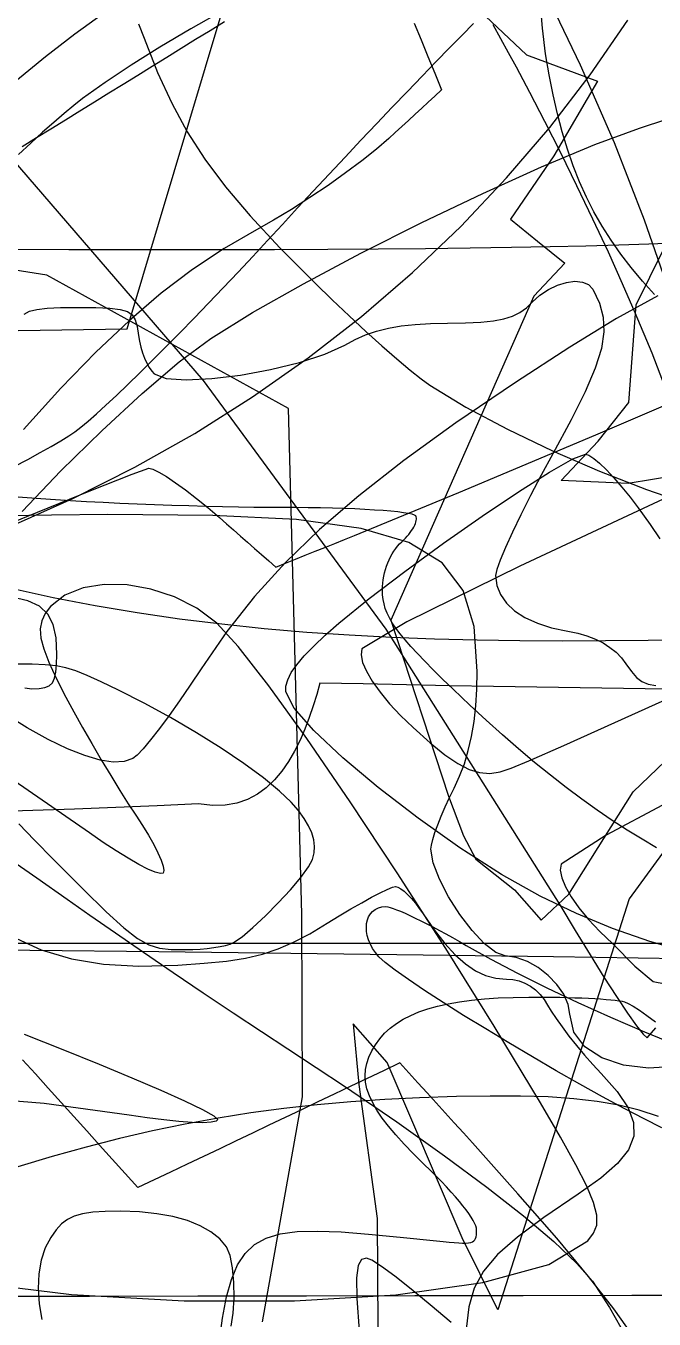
# Model space of a CAD drawing. Extents: x -75 to 75, y -75 to 75.
# Drawn here: x -20.59 to -2.49, y -10.71 to 26.54 of the extents above; entities that cross this region are included whole.
import ezdxf

# ---------------------------------------------------------------- set-up
doc = ezdxf.new("R2010")
doc.units = 0
for name, color, linetype in [('butterfly', 7, 'CONTINUOUS'), ('cat', 7, 'CONTINUOUS'), ('crosshair', 7, 'CONTINUOUS'), ('crown', 7, 'CONTINUOUS'), ('darth', 7, 'CONTINUOUS'), ('hellokitty', 7, 'CONTINUOUS'), ('ironman', 7, 'CONTINUOUS'), ('jackskellington', 7, 'CONTINUOUS'), ('m4', 7, 'CONTINUOUS'), ('mushroom', 7, 'CONTINUOUS'), ('nes', 7, 'CONTINUOUS'), ('skullbones', 7, 'CONTINUOUS'), ('star', 7, 'CONTINUOUS'), ('stormtrooper', 7, 'CONTINUOUS'), ('thundercats', 7, 'CONTINUOUS'), ('wolf', 7, 'CONTINUOUS')]:
    doc.layers.add(name, color=color, linetype=linetype)

msp = doc.modelspace()

# ---------------------------------------------------------------- linework, layer by layer
at = {"layer": 'butterfly', "color": 7}
for points in [[(-46.224258, 41.264339), (-39.412116, 37.661541), (-32.953929, 33.385564), (-26.827814, 28.416892), (-21.011893, 22.736018), (-15.484285, 16.323427), (-10.223111, 9.159608), (-5.206491, 1.225043), (-4.764156, 0.482658), (-4.337767, -0.215814), (-3.937639, -0.854652), (-3.574085, -1.418165), (-3.257419, -1.890634), (-2.997955, -2.256365), (-2.806006, -2.499641), (-2.691887, -2.604769), (-2.444586, -2.319922)], [(-5.70151, 27.662715), (-4.6193, 25.411778), (-3.645493, 23.179652), (-2.775639, 20.952506), (-2.005287, 18.716502)], [(-2.162433, 16.108989), (-2.546788, 17.108248), (-3.034499, 18.275403), (-3.39955, 19.109999), (-3.8108, 20.016889), (-4.254192, 20.967035), (-4.715671, 21.931425), (-5.181181, 22.881033), (-5.636668, 23.786842), (-6.068074, 24.619832), (-6.461346, 25.350979), (-6.685297, 25.757371), (-6.909248, 26.163771), (-7.133199, 26.570162)], [(-22.411133, -9.617257), (-19.273181, -9.99298), (-16.029233, -10.179698), (-12.855802, -10.18252), (-9.929396, -10.006272), (-7.426527, -9.656091), (-5.523704, -9.136943), (-4.397439, -8.453909), (-4.235359, -8.235836), (-4.147136, -8.00018), (-4.143495, -7.715841), (-4.235163, -7.351718), (-4.432866, -6.876682), (-4.747329, -6.259659), (-5.18928, -5.46955), (-5.769444, -4.475196), (-7.099155, -2.265594), (-8.492405, -0.029914), (-9.893853, 2.149829), (-11.248159, 4.191566), (-12.499978, 6.013282), (-13.593971, 7.532908), (-14.474795, 8.668429), (-15.087109, 9.337775), (-15.664007, 9.764213), (-16.307349, 10.091873), (-16.987107, 10.317792), (-17.67325, 10.43895), (-18.335747, 10.452496), (-18.94457, 10.35513), (-19.469687, 10.144056), (-19.88107, 9.816226), (-20.034468, 9.614804), (-20.132934, 9.405904), (-20.174056, 9.175413), (-20.155427, 8.909192), (-20.074631, 8.593132), (-19.92926, 8.213148), (-19.716903, 7.755073), (-19.435151, 7.204824), (-19.207956, 6.782874), (-18.957236, 6.332193), (-18.691252, 5.866752), (-18.418262, 5.400465), (-18.146526, 4.9473), (-17.884304, 4.521145), (-17.639855, 4.135996), (-17.421438, 3.805768), (-17.228066, 3.51093), (-17.055396, 3.227156), (-16.906657, 2.961331), (-16.785072, 2.720257), (-16.69387, 2.510763), (-16.636277, 2.339708), (-16.61552, 2.213894), (-16.634824, 2.140149), (-16.713463, 2.124062), (-16.862768, 2.163263), (-17.07404, 2.253094), (-17.338582, 2.388815), (-17.647695, 2.565655), (-17.99268, 2.778931), (-18.36484, 3.023843), (-18.755477, 3.29568), (-21.616907, 5.271009)], [(-20.642005, -2.501419), (-19.523814, -2.941121), (-18.479955, -3.363043), (-17.533325, -3.75711), (-16.70682, -4.113218), (-16.023337, -4.42132), (-15.505766, -4.671369), (-15.177006, -4.853233), (-15.059954, -4.956893), (-15.109037, -5.007834), (-15.256439, -5.038681), (-15.491665, -5.04997), (-15.804224, -5.042068), (-16.183624, -5.015539), (-16.619374, -4.971117), (-17.10098, -4.90917), (-17.617953, -4.830204), (-20.06139, -4.495008), (-22.319276, -4.315064)]]:
    msp.add_lwpolyline(points, dxfattribs=at)
at = {"layer": 'cat', "color": 7}
msp.add_lwpolyline([(-20.699762, 23.061906), (-20.28323, 23.319335), (-19.866699, 23.576772), (-19.450164, 23.834204), (-19.033621, 24.091639), (-18.617086, 24.349068), (-18.200555, 24.606503), (-17.78402, 24.863946), (-17.36748, 25.12138), (-16.950945, 25.378815), (-16.534413, 25.636244), (-16.117879, 25.893681), (-15.701336, 26.151113), (-15.284804, 26.408548), (-14.868269, 26.665977)], dxfattribs=at)
at = {"layer": 'crosshair', "color": 7}
msp.add_open_spline([(-74.87924, 0.120769), (-24.959736, 0.120769), (24.959767, 0.120769), (74.879271, 0.120769)], degree=3, dxfattribs=at)
at = {"layer": 'crown', "color": 7}
for points in [[(-21.078653, 12.10296), (-19.238392, 12.924707), (-17.453682, 13.824911), (-15.727207, 14.801592), (-14.061652, 15.852802), (-12.459702, 16.976537), (-10.924041, 18.170811), (-9.457354, 19.433649), (-8.062324, 20.763065), (-6.741637, 22.157073), (-5.497977, 23.613693), (-4.334029, 25.130939), (-3.252476, 26.706826)], [(-0.012167, -10.02219), (-3.136819, -10.026987), (-6.261471, -10.031785), (-9.386123, -10.036583), (-12.510775, -10.041381), (-15.635427, -10.046178), (-18.760079, -10.050976), (-21.884731, -10.055774), (-25.009383, -10.060572), (-28.134035, -10.06537), (-31.258688, -10.070167), (-34.383339, -10.074965), (-37.507994, -10.079763), (-40.632645, -10.084561)]]:
    msp.add_lwpolyline(points, dxfattribs=at)
at = {"layer": 'darth', "color": 7}
for points in [[(-9.40114, 26.614742), (-9.205068, 26.134132), (-9.008994, 25.653524), (-8.812922, 25.172917), (-8.616849, 24.692309), (-8.806993, 24.517374), (-8.997137, 24.342438), (-9.187281, 24.1675), (-9.377426, 23.992562), (-9.56757, 23.817629), (-9.757714, 23.642694), (-9.947858, 23.467753), (-10.138003, 23.29282), (-10.490287, 22.986643), (-10.909248, 22.652596), (-11.379256, 22.301444), (-11.884686, 21.943959), (-12.409909, 21.590921), (-12.939298, 21.253096), (-13.457227, 20.941263), (-13.948069, 20.666195), (-14.879324, 20.129552), (-15.78935, 19.525091), (-16.696291, 18.836424), (-17.618288, 18.047167), (-18.573482, 17.140929), (-19.580017, 16.101335), (-20.656034, 14.911986)], [(-20.699777, 12.550903), (-19.581137, 13.720856), (-18.404318, 14.879175), (-17.243306, 15.950784), (-16.172083, 16.860643), (-15.264633, 17.533726), (-14.060361, 18.28039), (-12.589493, 19.113428), (-10.936762, 19.991258), (-9.186902, 20.87229), (-7.424645, 21.714947), (-5.734725, 22.477641), (-4.201874, 23.118777), (-2.910826, 23.596782), (-2.126637, 23.851581)], [(-2.385355, 18.768287), (-3.575736, 18.111886), (-4.922825, 17.287583), (-6.481711, 16.272048), (-8.202101, 15.101577), (-9.69869, 14.021733), (-10.999351, 13.007144), (-12.131956, 12.032405), (-13.124374, 11.072172), (-14.004478, 10.101073), (-14.800139, 9.093681), (-15.539228, 8.02468), (-15.853669, 7.549643), (-16.164609, 7.09662), (-16.463984, 6.676222), (-16.743731, 6.299117), (-16.995787, 5.975888), (-17.212088, 5.717146), (-17.384571, 5.533532), (-17.505172, 5.435658), (-17.755858, 5.350116), (-18.071419, 5.33657), (-18.449932, 5.394397), (-18.889472, 5.522921), (-19.388115, 5.721436), (-19.943938, 5.989321), (-20.555015, 6.325843), (-21.219423, 6.73038)], [(-1.493087, -0.146867), (-2.616525, 0.172326), (-3.686513, 0.54486), (-4.730917, 0.977845), (-5.777597, 1.478338), (-6.893444, 2.101964), (-8.088037, 2.866561), (-9.293364, 3.717517), (-10.441411, 4.60028), (-11.464164, 5.460183), (-12.29361, 6.2427), (-12.861735, 6.893166), (-13.100526, 7.356998), (-13.099115, 7.523114), (-13.047432, 7.707349), (-12.94351, 7.912271), (-12.785371, 8.140447), (-12.571044, 8.394447), (-12.298553, 8.676782), (-11.965923, 8.990049), (-11.571179, 9.336787), (-10.703922, 10.043698), (-9.675625, 10.82884), (-8.563858, 11.6391), (-7.446197, 12.42125), (-6.400212, 13.122178), (-5.503478, 13.688654), (-4.833566, 14.067537), (-4.46805, 14.205629), (-4.369265, 14.173992), (-4.231929, 14.083342), (-4.062282, 13.940001), (-3.866559, 13.750348), (-3.650995, 13.520732), (-3.421827, 13.257531), (-3.185292, 12.967068), (-2.947623, 12.655721), (-2.601364, 12.17535), (-2.329764, 11.762064)], [(-20.969133, 2.478054), (-20.271309, 2.00217), (-19.399913, 1.386559), (-18.752208, 0.9295), (-18.010266, 0.413852), (-17.200171, -0.142775), (-16.348008, -0.722629), (-15.47986, -1.308099), (-14.621812, -1.88149), (-13.799948, -2.425134), (-13.040351, -2.921366), (-11.413436, -3.993979), (-9.905092, -5.024175), (-8.531715, -5.999394), (-7.309704, -6.907218), (-6.255458, -7.735061), (-5.385374, -8.470475), (-4.715852, -9.100932), (-4.26329, -9.613927), (-3.773691, -10.370367), (-3.123076, -11.52333)], [(-8.33461, -10.805751), (-8.9441, -10.290583), (-9.493169, -9.841172), (-9.966317, -9.469965), (-10.348046, -9.189436), (-10.622855, -9.011975), (-10.775246, -8.950056), (-10.922485, -8.991853), (-11.020577, -9.158787), (-11.066304, -9.513145), (-11.056449, -10.11727), (-10.987796, -11.033392)]]:
    msp.add_lwpolyline(points, dxfattribs=at)
at = {"layer": 'hellokitty', "color": 7}
msp.add_lwpolyline([(-2.481082, 18.804426), (-2.829855, 19.189975), (-3.154132, 19.576941), (-3.454964, 19.967497), (-3.733398, 20.363828), (-3.990481, 20.768117), (-4.22726, 21.18254), (-4.444787, 21.609283), (-4.644104, 22.050534), (-4.826262, 22.50846), (-4.992308, 22.985257), (-5.143289, 23.483097), (-5.280252, 24.004164), (-5.404248, 24.550642), (-5.516321, 25.124713), (-5.617522, 25.728553), (-5.711778, 26.473391), (-5.771602, 27.263738)], dxfattribs=at)
at = {"layer": 'ironman', "color": 7}
for points in [[(-21.012867, 10.341922), (-19.805842, 10.078721), (-18.595281, 9.845944), (-17.381466, 9.641982), (-16.164681, 9.46517), (-14.945208, 9.313956), (-13.72333, 9.186645), (-12.499332, 9.081687), (-11.273496, 8.997443), (-10.046104, 8.93225), (-8.817442, 8.884526), (-7.58779, 8.852663), (-6.357433, 8.835166), (-5.126655, 8.830086), (-3.895737, 8.836012), (-2.664963, 8.851252), (-1.434617, 8.874394)], [(-2.12305, 7.432098), (-3.373119, 7.451007), (-4.623176, 7.470762), (-5.873216, 7.491364), (-7.12324, 7.513096), (-8.373245, 7.535956), (-9.623229, 7.559944), (-10.873191, 7.585062), (-12.123127, 7.611591), (-12.213267, 7.285963), (-12.313783, 6.953703), (-12.426108, 6.619326), (-12.551677, 6.28732), (-12.691924, 5.962256), (-12.84828, 5.648594), (-13.022182, 5.350878), (-13.21506, 5.073595), (-13.428351, 4.821288), (-13.663486, 4.598446), (-13.9219, 4.409582), (-14.205026, 4.259243), (-14.514298, 4.151914), (-14.851149, 4.092111), (-15.217013, 4.084491), (-15.613323, 4.133259), (-16.803532, 4.076786), (-17.996111, 4.024123), (-19.190595, 3.977049), (-20.386521, 3.937425), (-21.583423, 3.907029)]]:
    msp.add_lwpolyline(points, dxfattribs=at)
at = {"layer": 'jackskellington', "color": 7}
for points in [[(-17.344744, 26.59885), (-17.185976, 26.183208), (-16.794801, 25.193852), (-16.389897, 24.307598), (-15.945844, 23.488078), (-15.437219, 22.698917), (-14.838604, 21.903734), (-14.124577, 21.066163), (-13.269717, 20.149824), (-12.248605, 19.11835), (-11.768109, 18.649632), (-11.280161, 18.186212), (-10.798279, 17.740104), (-10.335979, 17.323315), (-9.906781, 16.947869), (-9.524199, 16.625766), (-9.201753, 16.369026), (-8.952958, 16.189662), (-7.914055, 15.55775), (-6.719642, 14.920063), (-5.420567, 14.297548), (-4.067678, 13.711147), (-2.711824, 13.181811), (-1.403852, 12.730453)], [(-14.607334, 0.13846), (-14.363858, 0.30229), (-14.048402, 0.568002), (-13.691101, 0.903931), (-13.322091, 1.278412), (-12.971508, 1.659835), (-12.669487, 2.016479), (-12.446164, 2.316735), (-12.331674, 2.528938), (-12.287227, 2.718592), (-12.275526, 2.907934), (-12.297517, 3.099507), (-12.354143, 3.295877), (-12.446352, 3.499557), (-12.575088, 3.713114), (-12.741297, 3.939033), (-12.945924, 4.17991), (-13.28005, 4.502603), (-13.743818, 4.879228), (-14.313548, 5.294377), (-14.965561, 5.732697), (-15.676177, 6.178834), (-16.421717, 6.617379), (-17.178501, 7.033007), (-17.922851, 7.410338), (-18.425538, 7.651723), (-18.823227, 7.833869), (-19.149507, 7.9653), (-19.437963, 8.054482), (-19.722184, 8.109854), (-20.035755, 8.139939), (-20.412264, 8.153204), (-20.885298, 8.158002)], [(-20.794666, 3.5584), (-20.344321, 3.089319), (-19.796992, 2.53447), (-18.936882, 1.672281), (-18.277326, 1.025484), (-17.773061, 0.563176), (-17.378826, 0.254368), (-17.049357, 0.068073), (-16.739392, -0.02664), (-16.403668, -0.060789), (-15.996923, -0.065305), (-15.78268, -0.061354), (-15.570782, -0.049783), (-15.365848, -0.031438), (-15.172499, -0.007167), (-14.995354, 0.022692), (-14.839032, 0.057349), (-14.708152, 0.096098), (-14.607334, 0.138206)]]:
    msp.add_lwpolyline(points, dxfattribs=at)
at = {"layer": 'm4', "color": 7}
for points in [[(-20.64095, 18.236959), (-20.488432, 18.318857), (-20.271091, 18.373913), (-19.975529, 18.407102), (-19.588346, 18.423386), (-19.096144, 18.427704), (-18.573632, 18.424459), (-18.172683, 18.40936), (-17.875942, 18.374418), (-17.666051, 18.311632), (-17.525653, 18.213012), (-17.437392, 18.070555), (-17.38391, 17.876262), (-17.34785, 17.622143), (-17.321714, 17.454145), (-17.282954, 17.285492), (-17.233449, 17.120722), (-17.175074, 16.964382), (-17.109707, 16.821016), (-17.039223, 16.695162), (-16.965498, 16.591372), (-16.89041, 16.51419), (-16.546154, 16.387458), (-15.973584, 16.34642), (-15.238059, 16.381175), (-14.404938, 16.481833), (-13.539581, 16.638483), (-12.707346, 16.841226), (-11.973592, 17.080158), (-11.40368, 17.345382), (-11.109049, 17.504657), (-10.805935, 17.638159), (-10.487782, 17.747297), (-10.148039, 17.833463), (-9.780148, 17.898049), (-9.377558, 17.942454), (-8.933714, 17.96808), (-8.442062, 17.976321), (-7.921613, 17.982473), (-7.485337, 18.002821), (-7.121978, 18.040117), (-6.820284, 18.097149), (-6.568999, 18.176693), (-6.356871, 18.281533), (-6.172644, 18.414443), (-6.005065, 18.57821), (-5.78429, 18.784004), (-5.537455, 18.950193), (-5.277945, 19.073914), (-5.019146, 19.152265), (-4.774443, 19.182375), (-4.557222, 19.161349), (-4.380869, 19.086318), (-4.258769, 18.954387), (-4.066651, 18.552348), (-3.957052, 18.151572), (-3.936754, 17.724175), (-4.012544, 17.242269), (-4.191201, 16.677966), (-4.479509, 16.003381), (-4.884251, 15.190618), (-5.41221, 14.211781), (-5.742889, 13.602717), (-6.051383, 13.014002), (-6.33094, 12.460056), (-6.57481, 11.955189), (-6.77624, 11.513765), (-6.928477, 11.150122), (-7.024771, 10.878624), (-7.05837, 10.71358), (-7.022821, 10.42529), (-6.917905, 10.1578), (-6.746221, 9.913142), (-6.510364, 9.693347), (-6.212931, 9.500392), (-5.856521, 9.336279), (-5.443729, 9.20307), (-4.977152, 9.10274), (-4.692053, 9.044208), (-4.428109, 8.968544), (-4.18558, 8.875947), (-3.964731, 8.766557), (-3.765822, 8.64046), (-3.589117, 8.497882), (-3.434876, 8.338934), (-3.303363, 8.163759), (-3.148625, 7.94165), (-3.001525, 7.772599), (-2.846021, 7.652034), (-2.666072, 7.575382), (-2.445637, 7.5381)], [(-20.618203, 7.470734), (-20.417688, 7.443076), (-20.210615, 7.450978), (-20.046408, 7.479201), (-19.920366, 7.534093), (-19.827786, 7.622146), (-19.763964, 7.749908), (-19.724199, 7.923842), (-19.703789, 8.150466), (-19.698032, 8.436216), (-19.72193, 8.915514), (-19.80319, 9.300211), (-19.956154, 9.59979), (-20.195162, 9.823649), (-20.534557, 9.981326), (-20.988681, 10.082221)], [(-14.67881, -10.913588), (-14.62095, -10.531798), (-14.593749, -10.097628), (-14.598219, -9.650418), (-14.635378, -9.22954), (-14.70624, -8.874307), (-14.811819, -8.624061), (-15.005511, -8.394529), (-15.260411, -8.191527), (-15.572769, -8.016295), (-15.938835, -7.870132), (-16.354858, -7.754252), (-16.817089, -7.669924), (-17.321776, -7.61839), (-17.865171, -7.600892), (-18.303493, -7.607101), (-18.662851, -7.628832), (-18.955985, -7.670799), (-19.195639, -7.73777), (-19.394552, -7.834544), (-19.565468, -7.965862), (-19.721128, -8.136494), (-19.874272, -8.351152), (-20.034292, -8.658012), (-20.147586, -9.012511), (-20.214224, -9.405365), (-20.234273, -9.827259), (-20.207807, -10.26888), (-20.13489, -10.720944)]]:
    msp.add_lwpolyline(points, dxfattribs=at)
at = {"layer": 'mushroom', "color": 7}
for points in [[(-1.736378, -0.327151), (-5.386437, -0.272371), (-9.147978, -0.220471), (-12.958703, -0.172098), (-16.756312, -0.127845), (-20.478508, -0.088391), (-24.062993, -0.054326), (-27.447467, -0.026386), (-30.569634, -0.004938), (-33.367193, 0.009174), (-35.777845, 0.015382), (-37.739295, 0.01256), (-39.189242, 0.000989), (-40.06539, -0.020178), (-40.810262, -0.059519)], [(-15.023622, -11.385718), (-14.922066, -10.674574), (-14.806053, -10.068813), (-14.66589, -9.561377), (-14.491887, -9.14524), (-14.274351, -8.813347), (-14.00359, -8.558642), (-13.669913, -8.374096), (-13.263627, -8.252684), (-12.775042, -8.18735), (-12.194465, -8.170981), (-11.512204, -8.196663), (-10.718568, -8.257285), (-9.803865, -8.345818), (-8.758402, -8.455207), (-8.566649, -8.474963), (-8.397363, -8.491332), (-8.249152, -8.503749), (-8.120622, -8.511934), (-8.01038, -8.515603), (-7.917032, -8.515603), (-7.839187, -8.508829), (-7.775451, -8.496412), (-7.72443, -8.477785), (-7.684732, -8.452667), (-7.654964, -8.420691), (-7.633732, -8.381434), (-7.619644, -8.334529), (-7.611304, -8.279637), (-7.607322, -8.216334), (-7.606306, -8.144283), (-7.61267, -8.087613), (-7.631638, -8.021629), (-7.663023, -7.94653), (-7.70664, -7.862569), (-7.762302, -7.769972), (-7.829822, -7.668992), (-7.909016, -7.559857), (-7.999696, -7.442791), (-8.101676, -7.318021), (-8.214771, -7.1858), (-8.338793, -7.046354), (-8.473558, -6.899909), (-8.618878, -6.74669), (-8.774568, -6.586952), (-8.940441, -6.420921), (-9.116311, -6.24885), (-9.419723, -5.949102), (-9.69169, -5.667247), (-9.932788, -5.401788), (-10.143592, -5.151373), (-10.324681, -4.91456), (-10.47663, -4.689939), (-10.600015, -4.4761), (-10.695414, -4.271601), (-10.763403, -4.075062), (-10.804559, -3.88507), (-10.819458, -3.700186), (-10.808677, -3.519028), (-10.772792, -3.340127), (-10.71238, -3.162101), (-10.628017, -2.983539), (-10.520281, -2.80303), (-10.395958, -2.632172), (-10.254632, -2.473648), (-10.095613, -2.327288), (-9.918208, -2.192837), (-9.721725, -2.070099), (-9.505474, -1.958875), (-9.268763, -1.85894), (-9.010901, -1.77004), (-8.731195, -1.692034), (-8.428956, -1.624639), (-8.10349, -1.567658), (-7.754107, -1.520922), (-7.380116, -1.484149), (-6.980824, -1.457056), (-6.555541, -1.439558), (-6.103575, -1.431373), (-5.876205, -1.431373), (-5.649616, -1.431373), (-5.425217, -1.434196), (-5.204422, -1.437864), (-4.988642, -1.442944), (-4.779289, -1.449436), (-4.577775, -1.457056), (-4.385511, -1.465804), (-4.20391, -1.475682), (-4.034383, -1.486689), (-3.878342, -1.498542), (-3.737199, -1.511242), (-3.612366, -1.524789), (-3.505254, -1.539182), (-3.417276, -1.55414), (-3.349843, -1.569662), (-3.242644, -1.61304), (-3.098237, -1.693078), (-2.918015, -1.80862), (-2.703372, -1.958536), (-2.455699, -2.14167)]]:
    msp.add_lwpolyline(points, dxfattribs=at)
at = {"layer": 'nes', "color": 7}
for points in [[(-22.96139, 11.419503), (-20.560489, 12.409397), (-18.721918, 13.157822), (-17.525795, 13.631617), (-17.052239, 13.79762), (-16.935784, 13.76968), (-16.763125, 13.687299), (-16.54262, 13.556405), (-16.282625, 13.382838), (-15.991496, 13.172413), (-15.677589, 12.930916), (-15.34926, 12.664244), (-15.014867, 12.378183), (-14.812055, 12.200101), (-14.609242, 12.022019), (-14.40643, 11.843965), (-14.203618, 11.665883), (-14.000805, 11.4878), (-13.797993, 11.309746), (-13.595181, 11.131664), (-13.392368, 10.95361), (-13.109323, 11.06681), (-12.826277, 11.180037), (-12.543231, 11.293265), (-12.260186, 11.406464), (-11.97714, 11.519692), (-11.694095, 11.632919), (-11.411049, 11.746147), (-11.128004, 11.859346), (-8.116508, 13.095705), (-4.168877, 14.760534), (0.308745, 16.677071)], [(-1.779153, 13.123645), (-6.360934, 10.976132), (-9.618492, 9.371162), (-10.913615, 8.596462), (-10.93494, 8.42394), (-10.888554, 8.206149), (-10.778863, 7.949834), (-10.610275, 7.661742), (-10.387193, 7.348673), (-10.114024, 7.017344), (-9.795174, 6.674585), (-9.435049, 6.327085), (-8.942111, 5.888737), (-8.519013, 5.546261), (-8.150761, 5.293418), (-7.82236, 5.124), (-7.518815, 5.031826), (-7.225132, 5.010659), (-6.926316, 5.054319), (-6.607372, 5.156596), (-6.105603, 5.370098), (-5.090603, 5.817984), (-3.623692, 6.472599), (-1.766192, 7.306424)], [(-0.629508, 4.956896), (-3.874973, 3.234691), (-5.172533, 2.397028), (-5.196857, 2.219369), (-5.153757, 1.999122), (-5.046911, 1.741905), (-4.880004, 1.453418), (-4.656712, 1.139361), (-4.380715, 0.805407), (-4.055696, 0.457258), (-3.685335, 0.100557), (-3.049336, -0.545619), (-2.522832, -0.982612), (-1.82471, -1.114579)], [(-3.113894, -11.166064), (-3.651308, -10.408157), (-4.379043, -9.478742), (-5.299295, -8.374858), (-6.414259, -7.09357), (-7.726132, -5.631997), (-7.987813, -5.344018), (-8.249495, -5.056066), (-8.511176, -4.768115), (-8.772858, -4.480164), (-9.034539, -4.192212), (-9.296221, -3.904261), (-9.557902, -3.61631), (-9.819584, -3.328358), (-10.291022, -3.552838), (-10.76246, -3.777317), (-11.233898, -4.001797), (-11.705337, -4.226276), (-12.176775, -4.450756), (-12.648213, -4.675236), (-13.119651, -4.899715), (-13.591089, -5.124195), (-14.062527, -5.348674), (-14.533966, -5.573182), (-15.005404, -5.797662), (-15.476842, -6.022141), (-15.94828, -6.246621), (-16.419718, -6.4711), (-16.891157, -6.69558), (-17.362595, -6.920059), (-17.731599, -6.51095), (-18.100602, -6.101812), (-18.469606, -5.692703), (-18.83861, -5.283594), (-19.207614, -4.874456), (-19.576617, -4.465347), (-19.945621, -4.056238), (-20.314625, -3.6471), (-20.68363, -3.237991)]]:
    msp.add_lwpolyline(points, dxfattribs=at)
at = {"layer": 'skullbones', "color": 7}
for points in [[(-1.878156, -3.430664), (-2.6587, -3.474719), (-3.377513, -3.390588), (-3.998839, -3.185977), (-4.486915, -2.86859), (-4.805985, -2.44616), (-4.920287, -1.926335), (-4.966452, -1.641714), (-5.095173, -1.3519), (-5.291793, -1.070157), (-5.541652, -0.809694), (-5.830095, -0.583804), (-6.142463, -0.405693), (-6.464095, -0.288627), (-6.780336, -0.245842), (-7.055823, -0.150451), (-7.384482, 0.107218), (-7.738604, 0.487371), (-8.090479, 0.950159), (-8.412396, 1.455788), (-8.676645, 1.964381), (-8.855516, 2.436172), (-8.921296, 2.831255), (-8.907688, 2.947728), (-8.86868, 3.108002), (-8.807011, 3.304852), (-8.725414, 3.531109), (-8.626627, 3.779578), (-8.513382, 4.043032), (-8.388415, 4.314276), (-8.254463, 4.586141), (-8.095794, 4.928363), (-7.959227, 5.289862), (-7.844469, 5.672075), (-7.75123, 6.076472), (-7.679217, 6.504518), (-7.62814, 6.95771), (-7.597707, 7.437516), (-7.587629, 7.945347), (-7.678412, 9.24436), (-7.993868, 10.278648), (-8.598655, 11.075643), (-9.557434, 11.662835), (-10.934865, 12.067654), (-12.795608, 12.317562), (-15.204321, 12.440018), (-18.225667, 12.462596), (-19.847804, 12.448767), (-21.165232, 12.425343)], [(-20.981852, 0.310615), (-20.147977, -0.06649), (-19.280175, -0.327376), (-18.352267, -0.481865), (-17.338072, -0.539749), (-16.211411, -0.510906), (-15.455708, -0.45909), (-14.815366, -0.393868), (-14.263838, -0.307818), (-13.774577, -0.193462), (-13.321038, -0.043376), (-12.876673, 0.14989), (-12.414935, 0.393786), (-11.909278, 0.695764), (-11.562486, 0.907882), (-11.228191, 1.105748), (-10.914481, 1.285072), (-10.629441, 1.441508), (-10.381159, 1.570709), (-10.17772, 1.668358), (-10.02721, 1.730136), (-9.937718, 1.751585), (-9.872373, 1.735499), (-9.791072, 1.689468), (-9.69705, 1.616711), (-9.59354, 1.520445), (-9.483776, 1.403888), (-9.370991, 1.270284), (-9.25842, 1.122851), (-9.149295, 0.964806), (-8.829454, 0.501623), (-8.522046, 0.109108), (-8.223558, -0.215475), (-7.930477, -0.474894), (-7.639291, -0.671913), (-7.346488, -0.809214), (-7.048554, -0.889591), (-6.741978, -0.915838), (-6.55981, -0.929102), (-6.383218, -0.968077), (-6.214321, -1.031408), (-6.055237, -1.117712), (-5.908085, -1.225662), (-5.774984, -1.353932), (-5.658052, -1.501167), (-5.559409, -1.666013), (-5.458459, -1.841527), (-5.318471, -2.053194), (-5.145783, -2.292998), (-4.946736, -2.55284), (-4.727669, -2.824704), (-4.494922, -3.100464), (-4.254834, -3.372131), (-4.013746, -3.631578), (-3.552903, -4.155693), (-3.241101, -4.620738), (-3.081562, -5.043507), (-3.077507, -5.440792), (-3.232156, -5.829468), (-3.548734, -6.226272), (-4.030458, -6.648082), (-4.680556, -7.111688), (-5.666562, -7.782897), (-6.431109, -8.348809), (-7.001932, -8.849246), (-7.406772, -9.324), (-7.673363, -9.812922), (-7.829444, -10.355776), (-7.902752, -10.992385)]]:
    msp.add_lwpolyline(points, dxfattribs=at)
at = {"layer": 'star', "color": 7}
msp.add_lwpolyline([(47.49093, -73.695502), (0.780248, -39.238596), (-45.095722, -74.904175), (-28.237284, -17.734166), (-74.804253, 16.935468), (-17.674481, 17.811548), (-0.578486, 74.904172), (17.871219, 18.275578), (75.004095, 18.891136), (29.276864, -16.983342), (47.49093, -73.695502)], dxfattribs=at)
at = {"layer": 'stormtrooper', "color": 7}
for points in [[(-21.812017, 20.109531), (-19.348871, 20.097396), (-16.76435, 20.093388), (-15.053708, 20.094799), (-13.430173, 20.09892), (-11.893168, 20.105834), (-10.442115, 20.115514), (-9.076439, 20.127989), (-7.795561, 20.143285), (-6.598904, 20.161376), (-5.485893, 20.182316), (-4.455949, 20.20608), (-3.508495, 20.232693), (-2.642955, 20.262188), (-1.858751, 20.294559)], [(-2.419305, 2.869185), (-2.840161, 3.113449), (-3.266545, 3.375887), (-3.698324, 3.656388), (-4.135369, 3.954866), (-4.57755, 4.271181), (-5.024735, 4.605304), (-5.476795, 4.957094), (-5.933599, 5.326494), (-6.395016, 5.713364), (-6.860917, 6.11762), (-7.331171, 6.539175), (-7.805648, 6.977946), (-8.284216, 7.433848), (-8.584578, 7.725976), (-8.855077, 7.993494), (-9.097161, 8.238378), (-9.312276, 8.46266), (-9.501869, 8.6684), (-9.667386, 8.85763), (-9.810275, 9.032382), (-9.931981, 9.19466), (-10.033951, 9.346496), (-10.117632, 9.489978), (-10.18447, 9.627053), (-10.235912, 9.759838), (-10.273404, 9.890282), (-10.298392, 10.020499), (-10.312325, 10.152466), (-10.316649, 10.288215), (-10.314052, 10.388037), (-10.306387, 10.488141), (-10.29382, 10.588132), (-10.276523, 10.687559), (-10.254667, 10.785998), (-10.228429, 10.882998), (-10.197975, 10.978164), (-10.163479, 11.071043), (-10.125112, 11.161185), (-10.083046, 11.248194), (-10.037453, 11.331619), (-9.988505, 11.411036), (-9.936372, 11.486022), (-9.881227, 11.556126), (-9.823241, 11.620925), (-9.762587, 11.679966), (-9.706925, 11.732318), (-9.654352, 11.785658), (-9.605075, 11.839619), (-9.5593, 11.893834), (-9.517236, 11.947907), (-9.479089, 12.001445), (-9.445066, 12.054079), (-9.415375, 12.105444), (-9.390223, 12.155143), (-9.369816, 12.202782), (-9.354361, 12.247994), (-9.344066, 12.290412), (-9.339138, 12.329613), (-9.339787, 12.365258), (-9.346214, 12.396923), (-9.358629, 12.424298), (-9.393103, 12.449134), (-9.464254, 12.473123), (-9.570108, 12.496265), (-9.708694, 12.518561), (-9.878039, 12.539727), (-10.076168, 12.559765), (-10.30111, 12.578392), (-10.550891, 12.595607), (-10.823539, 12.611412), (-11.117081, 12.625523), (-11.429543, 12.637658), (-11.758954, 12.647818), (-12.10334, 12.656003), (-12.460728, 12.66193), (-12.829145, 12.665598), (-13.206619, 12.665598), (-13.602223, 12.665598), (-14.023831, 12.669832), (-14.467681, 12.676605), (-14.930006, 12.685918), (-15.407044, 12.697772), (-15.89503, 12.711601), (-16.390199, 12.727687), (-16.888787, 12.74575), (-17.38703, 12.765505), (-17.881164, 12.786954), (-18.367423, 12.809814), (-18.842045, 12.834085), (-19.301264, 12.859767), (-19.741316, 12.886578), (-20.158437, 12.914236), (-20.548863, 12.942656), (-20.947737, 12.972713)], [(-2.266032, -5.195174), (-2.779179, -4.938888), (-3.353172, -4.638603), (-3.974974, -4.30211), (-4.631549, -3.93714), (-5.309862, -3.551511), (-5.996877, -3.153014), (-6.679559, -2.749408), (-7.344872, -2.348454), (-7.97978, -1.957972), (-8.571247, -1.585749), (-9.106239, -1.239519), (-9.571719, -0.92707), (-9.954651, -0.656222), (-10.241999, -0.434734), (-10.420729, -0.270368), (-10.518397, -0.151213), (-10.600358, -0.028983), (-10.666823, 0.094828), (-10.718003, 0.218752), (-10.754107, 0.341293), (-10.775347, 0.460955), (-10.781931, 0.576299), (-10.774069, 0.685773), (-10.751971, 0.787938), (-10.715849, 0.881297), (-10.665912, 0.964383), (-10.602371, 1.035672), (-10.525435, 1.093697), (-10.435315, 1.13699), (-10.33222, 1.164083), (-10.216361, 1.173397), (-10.165872, 1.16747), (-10.097323, 1.150537), (-10.011902, 1.122879), (-9.910791, 1.085146), (-9.795178, 1.03793), (-9.666245, 0.981768), (-9.525179, 0.917252), (-9.373165, 0.844975), (-9.211386, 0.765473), (-9.04103, 0.679367), (-8.863279, 0.587193), (-8.67932, 0.489516), (-8.490337, 0.386928), (-8.297516, 0.280022), (-8.10204, 0.169335), (-7.905096, 0.05543), (-7.200888, -0.340387), (-6.424716, -0.747972), (-5.585142, -1.164052), (-4.690724, -1.585213), (-3.750024, -2.008179), (-2.7716, -2.429565), (-1.764012, -2.846125)]]:
    msp.add_lwpolyline(points, dxfattribs=at)
at = {"layer": 'thundercats', "color": 7}
for points in [[(-41.096935, 7.882412), (-39.763991, 8.801666), (-38.510636, 9.68313), (-37.326499, 10.535075), (-36.201217, 11.365739), (-35.124418, 12.183365), (-34.085736, 12.996165), (-33.074802, 13.812408), (-32.081253, 14.640307), (-31.094717, 15.488128), (-30.104825, 16.364098), (-29.101215, 17.276466), (-28.073516, 18.233465), (-27.01136, 19.24334), (-25.904382, 20.314323), (-24.757448, 21.424438), (-23.693927, 22.43509), (-22.701159, 23.355126), (-21.766485, 24.193386), (-20.877247, 24.958713), (-20.020784, 25.659956), (-19.184438, 26.305946), (-18.355549, 26.905533)], [(-14.8901, 26.98907), (-15.834416, 26.4542), (-16.729934, 25.923944), (-17.560089, 25.406495), (-18.308319, 24.910024), (-18.958059, 24.442729), (-19.208296, 24.246926), (-19.485184, 24.018303), (-19.785852, 23.759675), (-20.107433, 23.473863), (-20.447058, 23.163678), (-20.801857, 22.831946)], [(-20.929684, 13.845174), (-20.535668, 14.053003), (-20.177712, 14.247059), (-19.859353, 14.425536), (-19.584128, 14.586713), (-19.355572, 14.728756), (-19.177222, 14.849936), (-19.005875, 14.981779), (-18.797864, 15.155112), (-18.556034, 15.367114), (-18.28323, 15.614959), (-17.982296, 15.895827), (-17.656077, 16.206889), (-17.307417, 16.545324), (-16.939162, 16.908307), (-16.554154, 17.293018), (-16.155239, 17.696633), (-15.745262, 18.116323), (-15.327067, 18.549274), (-14.903499, 18.992651), (-14.477401, 19.443642), (-14.05162, 19.899417), (-13.628998, 20.35715), (-13.201391, 20.821708), (-12.760981, 21.297512), (-12.311105, 21.78106), (-11.855101, 22.268853), (-11.396307, 22.757391), (-10.938058, 23.24318), (-10.483692, 23.722718), (-10.036548, 24.192511), (-9.59996, 24.649059), (-9.177268, 25.088865), (-8.771808, 25.508425), (-8.386918, 25.904248), (-8.025934, 26.272833), (-7.692195, 26.610684)], [(-2.361513, -4.872706), (-2.919832, -4.692536), (-3.507132, -4.548856), (-4.133135, -4.438903), (-4.807567, -4.359965), (-5.540151, -4.30925), (-6.34061, -4.284132), (-7.21867, -4.28131), (-8.184054, -4.298808), (-9.246485, -4.333606), (-10.249041, -4.381414), (-11.233225, -4.44816), (-12.202461, -4.53452), (-13.160171, -4.641312), (-14.109778, -4.769244), (-15.054705, -4.919076), (-15.998375, -5.09157), (-16.944211, -5.28746), (-17.895634, -5.507509), (-18.856069, -5.752478), (-19.828938, -6.023072), (-20.817662, -6.320083)]]:
    msp.add_lwpolyline(points, dxfattribs=at)
at = {"layer": 'wolf', "color": 7}
for points in [[(-13.770283, -10.783174), (-12.619192, -4.303013), (-12.641787, 0.959783), (-13.02093, 15.520211), (-19.986071, 19.357849), (-22.366194, 19.730453), (-24.122234, 20.080358), (-24.385458, 22.370916), (-24.37146, 34.478472), (-24.504588, 38.383931), (-23.025351, 40.434501), (-25.509832, 44.482558), (-28.406217, 44.943252), (-35.418073, 47.081749)], [(-8.024658, 27.459964), (-6.167923, 25.700362), (-4.121819, 24.947286), (-5.377489, 22.800094), (-6.633155, 20.974675), (-5.849822, 20.340369), (-5.066489, 19.706066), (-5.958281, 18.753425), (-10.081224, 9.427381), (-8.419775, 4.355565), (-7.981208, 3.215303), (-7.628035, 2.538647), (-6.511381, 1.660569), (-5.747899, 0.782491), (-4.947967, 1.533992), (-3.091499, 4.476159), (-0.574764, 6.900504)], [(-1.139564, 13.700451), (-3.244685, 13.355688), (-5.17438, 13.445604), (-4.102883, 14.582226), (-3.221066, 15.692017), (-3.013146, 18.502493), (-1.061008, 22.449594)], [(-1.287464, 4.029768), (-3.208893, 1.395647), (-5.316473, -5.190658), (-6.990283, -10.442955), (-8.018944, -8.364868), (-10.184721, -3.311961), (-11.160255, -2.197889), (-10.999669, -3.952154), (-10.473105, -7.811543), (-10.448862, -10.978358)]]:
    msp.add_lwpolyline(points, dxfattribs=at)

doc.saveas('drawing.dxf')
